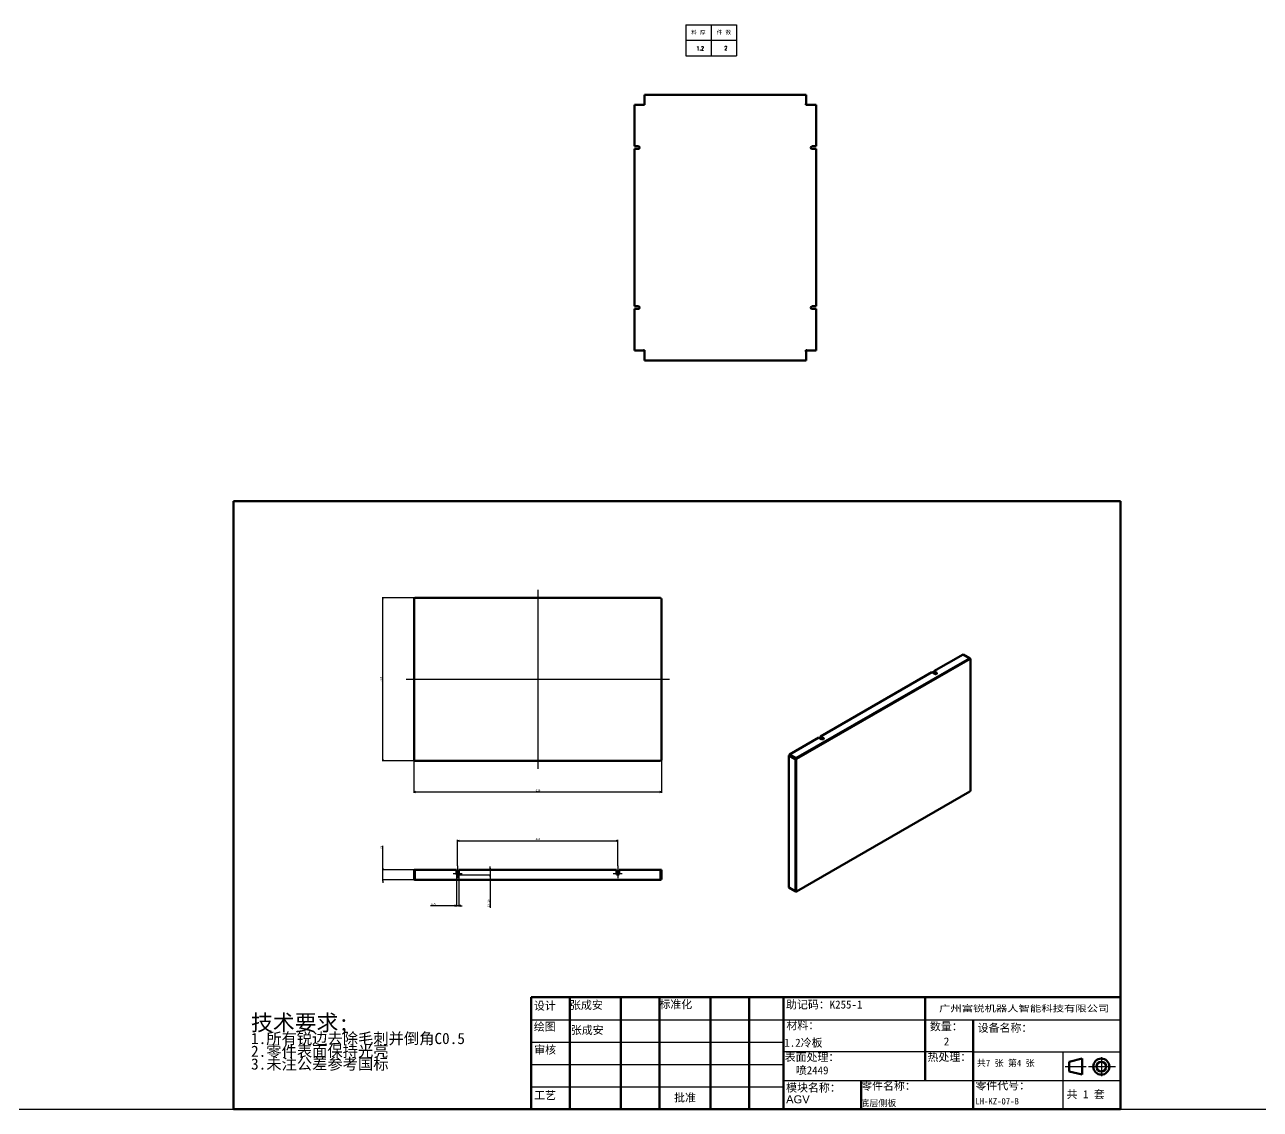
# Model space of a CAD drawing. Header units: millimetres. Extents: x 2989 to 98346, y -14444 to 9701.
# Drawn here: x 26520 to 29607, y 6378 to 9089 of the extents above; entities that cross this region are included whole.
import ezdxf
from ezdxf.enums import TextEntityAlignment as Align

# ---------------------------------------------------------------- set-up
doc = ezdxf.new("R2010")
doc.units = ezdxf.units.MM
doc.linetypes.add('CHAIN', pattern=[0.3543, 0.2362, -0.0295, 0.0591, -0.0295])
for name, color, linetype, lineweight, true_color in [('中心标记 (ISO)', 1, 'Continuous', 25, 0xff0000), ('中心线 (ISO)', 1, 'Continuous', 25, 0xff0000), ('尺寸 (ISO)', 5, 'Continuous', 25, 0x0000ff)]:
    doc.layers.add(name, color=color, linetype=linetype, lineweight=lineweight, true_color=true_color)
for name, color, linetype, lineweight in [('可见 (ISO)', 7, 'Continuous', 50), ('可见窄的 (ISO)', 7, 'Continuous', 35), ('图框 (ISO)', 7, 'Continuous', 70), ('标题 (ISO)', 7, 'Continuous', 50), ('符号 (ISO)', 7, 'Continuous', 25)]:
    doc.layers.add(name, color=color, linetype=linetype, lineweight=lineweight)
doc.styles.add('DIM', font='txt.shx', dxfattribs={"width": 0.8, "bigfont": 'bigfont.shx'})
doc.styles.get("Standard").update_dxf_attribs({"font": 'arial.ttf'})
doc.styles.add('文本样式126', font='simfang.ttf', dxfattribs={"width": 1.3})
doc.styles.add('文本样式19', font='tahoma.ttf')
doc.styles.add('文本样式91', font='simfang.ttf')
doc.styles.add('注释文本 (ISO)', font='simfang.ttf')
doc.dimstyles.new('默认 (GB)', dxfattribs={"dimscale": 2, "dimtxt": 2.5, "dimasz": 2, "dimexe": 1, "dimexo": 0, "dimgap": 0.75, "dimtad": 1, "dimtoh": 1, "dimrnd": 1e-08, "dimdsep": 46, "dimtxsty": '注释文本 (ISO)', "dimblk": 'Filled-2', "dimcen": 0.09, "dimdle": 10, "dimclrd": 256, "dimclre": 256, "dimclrt": 256, "dimaunit": 1, "dimadec": 3, "dimazin": 2, "dimtfac": 0.52, "dimtmove": 0, "dimatfit": 3, "dimldrblk": 'Filled-1', "dimfxl": 0, "dimtolj": 1, "dimlwd": -1, "dimlwe": -1, "dimarcsym": 0})

# ---------------------------------------------------------------- blocks, each defined once
blk = doc.blocks.new('图框 A3-A4')
at = {"layer": '图框 (ISO)'}
for p, q in [((287, 200), (10, 200)), ((10, 200), (10, 10)), ((287, 10), (287, 200)), ((10, 10), (287, 10))]:
    blk.add_line(p, q, dxfattribs=at)
blk = doc.blocks.new('标题栏 GB1')
at = {"layer": '标题 (ISO)'}
for p, q in [((194.57, 65.23), (194.57, 72.23)), ((194.57, 72.23), (378.57, 72.23)), ((206.57, 65.23), (206.57, 72.23)), ((222.57, 65.23), (222.57, 72.23)), ((234.57, 65.23), (234.57, 72.23)), ((250.57, 65.23), (250.57, 72.23)), ((262.57, 65.23), (262.57, 72.23)), ((273.31, 65.23), (273.31, 72.23)), ((317.57, 65.23), (317.57, 72.23)), ((378.57, 72.23), (378.57, 65.23)), ((194.57, 37.23), (194.57, 65.23)), ((206.57, 37.23), (206.57, 65.23)), ((222.57, 44.23), (222.57, 65.23)), ((234.57, 37.23), (234.57, 65.23)), ((250.57, 37.23), (250.57, 65.23)), ((262.57, 37.23), (262.57, 65.23)), ((273.31, 65.23), (273.31, 37.23)), ((317.57, 55.23), (317.57, 65.23)), ((378.57, 65.23), (378.57, 37.23)), ((317.57, 55.23), (317.57, 46.23)), ((366.57, 53.06), (362.57, 52.06)), ((362.57, 52.06), (362.57, 49.06)), ((366.57, 48.06), (366.57, 53.06)), ((362.57, 49.06), (366.57, 48.06)), ((222.57, 44.23), (222.57, 37.23)), ((297.57, 46.23), (297.57, 37.23)), ((378.57, 37.23), (194.57, 37.23))]:
    blk.add_line(p, q, dxfattribs=at)
at = {"layer": '标题 (ISO)', "lineweight": 25}
for p, q in [((194.57, 65.23), (273.31, 65.23)), ((273.31, 65.23), (378.57, 65.23)), ((194.57, 58.23), (273.31, 58.23)), ((332.57, 55.23), (273.31, 55.23)), ((332.57, 55.23), (378.57, 55.23)), ((360.57, 55.23), (360.57, 46.23)), ((194.57, 51.23), (273.31, 51.23)), ((361.32, 50.56), (367.88, 50.56)), ((368.55, 50.56), (370.07, 50.56)), ((370.07, 50.56), (376.97, 50.56)), ((372.58, 53.56), (372.58, 47.56)), ((194.57, 44.23), (273.31, 44.23)), ((273.31, 46.23), (378.57, 46.23)), ((360.57, 46.23), (360.57, 37.23))]:
    blk.add_line(p, q, dxfattribs=at)
at = {"layer": '标题 (ISO)', "lineweight": 50}
blk.add_line((332.57, 65.23), (332.57, 37.23), dxfattribs=at)
at = {"layer": '标题 (ISO)'}
for radius in [2.5, 1.5]:
    blk.add_circle((372.57, 50.56), radius, dxfattribs=at)
at = {"layer": '标题 (ISO)', "style": '文本样式126', "width": 1.3}
blk.add_text('广州富锐机器人智能科技有限公司', height=2, dxfattribs=at).set_placement((348.5, 68.73), align=Align.MIDDLE_CENTER)
at = {"layer": '标题 (ISO)', "char_height": 2.5, "style": '注释文本 (ISO)'}
for s, insert, attachment_point in [('\\f仿宋|b0|i0;设计', (195.38, 70.83), 1), ('张成安', (206.66, 71.05), 1), ('\\f仿宋|b0|i0;标准化', (234.57, 71.28), 1), ('助记码：K255-1', (274.11, 71.21), 1), ('\\f仿宋|b0|i0;绘图', (195.35, 64.28), 1), ('张成安', (206.92, 63.22), 1), ('\\f仿宋|b0|i0;材料：', (274.24, 64.72), 1), ('\\f仿宋|b0|i0;数量：', (319.04, 64.37), 1), ('\\f仿宋|b0|i0;审核', (195.48, 57.07), 1), ('\\f仿宋|b0|i0;热处理：', (318.29, 54.82), 1), ('\\f仿宋|b0|i0;批准', (242.57, 40.73), 5), ('\\f仿宋|b0|i0;零件名称：', (297.57, 45.8), 1), ('\\f仿宋|b0|i0;零件代号：', (333.25, 45.9), 1)]:
    blk.add_mtext(s, dxfattribs=dict(at, insert=insert, attachment_point=attachment_point))
at = {"layer": '标题 (ISO)', "char_height": 2.5, "attachment_point": 1, "style": '注释文本 (ISO)'}
for s, insert, line_spacing_factor in [('设备名称：\\P', (333.96, 63.91), 0.856364), ('模块名称：\\P\\fArial|b0|i0;\\H2.5000;AGV', (274.14, 45.23), 0.872369)]:
    blk.add_mtext(s, dxfattribs=dict(at, insert=insert, line_spacing_factor=line_spacing_factor))
at = {"layer": '标题 (ISO)', "attachment_point": 1, "style": '注释文本 (ISO)'}
for s, insert, char_height, width in [('\\f仿宋|b0|i0;表面处理：', (273.7, 54.78), 2.5, 18.7135), ('\\f仿宋|b0|i0;\\H2.0000;共7 张 第4 张', (333.72, 52.69), 2, 27.2374), ('\\f仿宋|b0|i0;工艺', (195.45, 42.85), 2.5, 7.4854), ('  共 1 套', (358.32, 43.18), 2.5, 17.7919)]:
    blk.add_mtext(s, dxfattribs=dict(at, insert=insert, char_height=char_height, width=width))
at = {"layer": '标题 (ISO)'}
for tag, p, height, style in [('材料_001', (273.59, 56.78), 2.5, '注释文本 (ISO)'), ('零件代号_001', (297.34, 38.16), 2, '文本样式91'), ('描述_001', (333.22, 38.74), 2, '文本样式91')]:
    blk.add_attdef(tag, p, '', height=height, dxfattribs=dict(at, style=style))
at = {"layer": '标题 (ISO)', "style": '文本样式91'}
blk.add_attdef('热处理', text='', height=2, dxfattribs=at).set_placement((318.2, 50.63), align=Align.TOP_LEFT)
at = {"layer": '标题 (ISO)', "style": '文本样式19'}
for tag, p in [('工程核准人', (256.57, 40.73)), ('工程批准日期', (267.94, 40.73))]:
    blk.add_attdef(tag, text='', height=1, dxfattribs=at).set_placement(p, align=Align.MIDDLE_CENTER)
blk = doc.blocks.new('Filled-2')
at = {"color": 0}
for p, q in [((0, 0), (-1, 0.25)), ((-1, 0.25), (-1, -0.25)), ((-1, 0), (0, 0)), ((-1, -0.25), (0, 0))]:
    blk.add_line(p, q, dxfattribs=at)
at = {"color": 0, "flags": 128}
blk.add_lwpolyline([(-1, -0.25), (0, 0), (-1, 0.25), (-1, -0.25)], dxfattribs=at)
at = {"color": 0}
blk.add_solid([(-1, -0.25), (0, 0), (-1, 0.25), (-1, -0.25)], dxfattribs=at)
blk = doc.blocks.new('*D167')
at = {"layer": 'Defpoints', "color": 0, "transparency": 16777216}
for p in [(27492.8, 7251.4), (28110.8, 7251.4), (28110.8, 7171.4)]:
    blk.add_point(p, dxfattribs=at)
at = {"layer": '尺寸 (ISO)', "transparency": 16777216}
for p, q in [((27492.8, 7251.4), (27492.8, 7169.4)), ((28110.8, 7251.4), (28110.8, 7169.4)), ((27496.8, 7171.4), (28106.8, 7171.4))]:
    blk.add_line(p, q, dxfattribs=at)
at = {"layer": '尺寸 (ISO)', "transparency": 16777216, "xscale": 4, "yscale": 4, "zscale": 4, "rotation": 180}
blk.add_blockref('Filled-2', (27492.8, 7171.4), dxfattribs=at)
at = {"layer": '尺寸 (ISO)', "transparency": 16777216, "xscale": 4, "yscale": 4, "zscale": 4}
blk.add_blockref('Filled-2', (28110.8, 7171.4), dxfattribs=at)
at = {"layer": '尺寸 (ISO)', "transparency": 16777216, "insert": (27796.7, 7177.9), "char_height": 5, "attachment_point": 1, "style": '注释文本 (ISO)'}
blk.add_mtext('\\A1;618', dxfattribs=at)
blk = doc.blocks.new('Filled-1')
at = {"color": 0}
for p, q in [((0, 0), (-1, 0.125)), ((-1, 0.125), (-1, -0.125)), ((-1, 0), (0, 0)), ((-1, -0.125), (0, 0))]:
    blk.add_line(p, q, dxfattribs=at)
at = {"color": 0, "flags": 128}
blk.add_lwpolyline([(-1, -0.125), (0, 0), (-1, 0.125), (-1, -0.125)], dxfattribs=at)
at = {"color": 0}
blk.add_solid([(-1, -0.125), (0, 0), (-1, 0.125), (-1, -0.125)], dxfattribs=at)
blk = doc.blocks.new('*D168')
at = {"layer": 'Defpoints', "color": 0, "transparency": 16777216}
for p in [(27415.2, 7657), (27495.2, 7657), (27495.2, 7249)]:
    blk.add_point(p, dxfattribs=at)
at = {"layer": '尺寸 (ISO)', "transparency": 16777216}
for p, q in [((27495.2, 7657), (27413.2, 7657)), ((27415.2, 7253), (27415.2, 7653)), ((27495.2, 7249), (27413.2, 7249))]:
    blk.add_line(p, q, dxfattribs=at)
at = {"layer": '尺寸 (ISO)', "transparency": 16777216, "xscale": 4, "yscale": 4, "zscale": 4}
for p, rotation in [((27415.2, 7657), 90), ((27415.2, 7249), 270)]:
    blk.add_blockref('Filled-2', p, dxfattribs=dict(at, rotation=rotation))
at = {"layer": '尺寸 (ISO)', "transparency": 16777216, "insert": (27408.7, 7447.8), "char_height": 5, "attachment_point": 1, "rotation": 90, "style": '注释文本 (ISO)'}
blk.add_mtext('\\A1;408', dxfattribs=at)
blk = doc.blocks.new('*D169')
at = {"layer": 'Defpoints', "color": 0, "transparency": 16777216}
for p in [(28001.8, 7049.4), (27601.8, 6987.1), (28001.8, 6987.1)]:
    blk.add_point(p, dxfattribs=at)
at = {"layer": '尺寸 (ISO)', "transparency": 16777216}
for p, q in [((27601.8, 6987.1), (27601.8, 7051.4)), ((27605.8, 7049.4), (27997.8, 7049.4)), ((28001.8, 6987.1), (28001.8, 7051.4))]:
    blk.add_line(p, q, dxfattribs=at)
at = {"layer": '尺寸 (ISO)', "transparency": 16777216, "xscale": 4, "yscale": 4, "zscale": 4, "rotation": 180}
blk.add_blockref('Filled-2', (27601.8, 7049.4), dxfattribs=at)
at = {"layer": '尺寸 (ISO)', "transparency": 16777216, "xscale": 4, "yscale": 4, "zscale": 4}
blk.add_blockref('Filled-2', (28001.8, 7049.4), dxfattribs=at)
at = {"layer": '尺寸 (ISO)', "transparency": 16777216, "insert": (27796.7, 7056), "char_height": 5, "attachment_point": 1, "style": '注释文本 (ISO)'}
blk.add_mtext('\\A1;400', dxfattribs=at)
blk = doc.blocks.new('*D170')
at = {"layer": 'Defpoints', "color": 0, "transparency": 16777216}
for p in [(27494.9, 6977.1), (27414.9, 6952.1), (27495.2, 6952.1)]:
    blk.add_point(p, dxfattribs=at)
at = {"layer": '尺寸 (ISO)', "transparency": 16777216}
for p, q in [((27414.9, 6981.1), (27414.9, 7037)), ((27494.9, 6977.1), (27412.9, 6977.1)), ((27414.9, 6952.1), (27414.9, 6977.1)), ((27495.2, 6952.1), (27412.9, 6952.1)), ((27414.9, 6948.1), (27414.9, 6944.1))]:
    blk.add_line(p, q, dxfattribs=at)
at = {"layer": '尺寸 (ISO)', "transparency": 16777216, "xscale": 4, "yscale": 4, "zscale": 4}
for p, rotation in [((27414.9, 6977.1), 270), ((27414.9, 6952.1), 90)]:
    blk.add_blockref('Filled-2', p, dxfattribs=dict(at, rotation=rotation))
at = {"layer": '尺寸 (ISO)', "transparency": 16777216, "insert": (27408.3, 7029), "char_height": 5, "attachment_point": 1, "rotation": 90, "style": '注释文本 (ISO)'}
blk.add_mtext('\\A1;25', dxfattribs=at)
blk = doc.blocks.new('*D171')
at = {"layer": 'Defpoints', "color": 0, "transparency": 16777216}
for p in [(27598.6, 6967.1), (27605.1, 6967.1), (27605.1, 6887.1)]:
    blk.add_point(p, dxfattribs=at)
at = {"layer": '尺寸 (ISO)', "transparency": 16777216}
for p, q in [((27598.6, 6967.1), (27598.6, 6885.1)), ((27605.1, 6967.1), (27605.1, 6885.1)), ((27594.6, 6887.1), (27533.7, 6887.1)), ((27605.1, 6887.1), (27598.6, 6887.1)), ((27609.1, 6887.1), (27613.1, 6887.1))]:
    blk.add_line(p, q, dxfattribs=at)
at = {"layer": '尺寸 (ISO)', "transparency": 16777216, "xscale": 4, "yscale": 4, "zscale": 4}
blk.add_blockref('Filled-2', (27598.6, 6887.1), dxfattribs=at)
at = {"layer": '尺寸 (ISO)', "transparency": 16777216, "xscale": 4, "yscale": 4, "zscale": 4, "rotation": 180}
blk.add_blockref('Filled-2', (27605.1, 6887.1), dxfattribs=at)
at = {"layer": '尺寸 (ISO)', "transparency": 16777216, "insert": (27535.2, 6893.7), "char_height": 5, "attachment_point": 1, "style": '注释文本 (ISO)'}
blk.add_mtext('\\A1;6.5', dxfattribs=at)
blk = doc.blocks.new('*D172')
at = {"layer": 'Defpoints', "color": 0, "transparency": 16777216}
for p in [(27683.1, 6977.1), (27601.8, 6963.8), (27683.1, 6963.8)]:
    blk.add_point(p, dxfattribs=at)
at = {"layer": '尺寸 (ISO)', "transparency": 16777216}
for p, q in [((27683.1, 6981.1), (27683.1, 6985.1)), ((27683.1, 6977.1), (27683.1, 6963.8)), ((27601.8, 6963.8), (27685.1, 6963.8)), ((27683.1, 6959.8), (27683.1, 6881.8))]:
    blk.add_line(p, q, dxfattribs=at)
at = {"layer": '尺寸 (ISO)', "transparency": 16777216, "xscale": 4, "yscale": 4, "zscale": 4}
for p, rotation in [((27683.1, 6977.1), 270), ((27683.1, 6963.8), 90)]:
    blk.add_blockref('Filled-2', p, dxfattribs=dict(at, rotation=rotation))
at = {"layer": '尺寸 (ISO)', "transparency": 16777216, "insert": (27676.5, 6883.3), "char_height": 5, "attachment_point": 1, "rotation": 90, "style": '注释文本 (ISO)'}
blk.add_mtext('\\A1;13.25', dxfattribs=at)
blk = doc.blocks.new('加工')
at = {"layer": '符号 (ISO)', "insert": (-36.68, 11.05), "char_height": 2.5, "width": 80.4946, "attachment_point": 1, "line_spacing_factor": 0.683636, "style": '注释文本 (ISO)'}
blk.add_mtext('{\\H2x;技术要求;\\P\\H0.7x;1.所有锐边去除毛刺并倒角C0.5\\H2.12498x; \\H0.47059x;\\P2.零件表面保持光亮\\H1.84035x; \\H0.54337x;\\P3.未注公差参考国标\\H1.80945x; }', dxfattribs=at)
blk = doc.blocks.new('*T27')
at = {"color": 0, "linetype": 'ByBlock', "lineweight": -2, "transparency": 16777216}
for p, q in [((0, 0), (127, 0)), ((0, 0), (0, -78)), ((63.5, 0), (63.5, -78)), ((127, 0), (127, -78)), ((0, -39), (127, -39)), ((0, -78), (127, -78))]:
    blk.add_line(p, q, dxfattribs=at)
at = {"color": 0, "transparency": 16777216, "char_height": 10, "width": 60.5, "attachment_point": 5}
for s, insert in [('{\\fSimSun|b0|i0|c134|p2;料 厚}', (31.75, -19.5)), ('{\\fSimSun|b0|i0|c134|p2;件 数}', (95.25, -19.5))]:
    blk.add_mtext(s, dxfattribs=dict(at, insert=insert))
blk = doc.blocks.new('拆图参数')
blk.add_blockref('*T27', (-63.5, 78))
at = {"style": 'DIM', "width": 0.8}
blk.add_attdef('6', text='', height=10, dxfattribs=at).set_placement((-37.1, 18.9), align=Align.MIDDLE_LEFT)
blk.add_attdef('1', text='', height=10, dxfattribs=at).set_placement((36.6, 19.3), align=Align.MIDDLE_CENTER)

msp = doc.modelspace()

# ---------------------------------------------------------------- linework, layer by layer
msp.add_line((2988.9631, 6378.0578), (54625.9527, 6378.0578))
at = {"layer": '中心标记 (ISO)', "linetype": 'CHAIN', "ltscale": 4.340554}
for p, q in [((27601.8477, 6987.0829), (27601.8477, 6955.8329)), ((28001.8477, 6987.0829), (28001.8477, 6955.8329))]:
    msp.add_line(p, q, dxfattribs=at)
at = {"layer": '中心标记 (ISO)', "linetype": 'CHAIN', "ltscale": 3.125171}
for p, q in [((27613.0977, 6967.0829), (27590.5977, 6967.0829)), ((28013.0977, 6967.0829), (27990.5977, 6967.0829))]:
    msp.add_line(p, q, dxfattribs=at)
at = {"layer": '中心线 (ISO)', "linetype": 'CHAIN', "ltscale": 23.990969}
for p, q in [((27801.8477, 7676.9828), (27801.8477, 7228.9828)), ((27472.8477, 7452.9828), (28130.8477, 7452.9828))]:
    msp.add_line(p, q, dxfattribs=at)
at = {"layer": '可见 (ISO)'}
for p, q in [((28068.3074, 8914.0627), (28472.2104, 8914.0627)), ((28068.3074, 8891.4627), (28068.3074, 8914.0627)), ((28068.6589, 8891.4627), (28068.3074, 8891.4627)), ((28068.6589, 8888.7484), (28068.6589, 8891.4627)), ((28472.2104, 8891.4627), (28471.8589, 8891.4627)), ((28471.8589, 8891.4627), (28471.8589, 8888.7484)), ((28472.2104, 8914.0627), (28472.2104, 8891.4627)), ((28043.3446, 8785.3984), (28043.3446, 8889.0998)), ((28043.3446, 8889.0998), (28065.9446, 8889.0998)), ((28065.9446, 8889.0998), (28065.9446, 8888.7484)), ((28065.9446, 8888.7484), (28068.6589, 8888.7484)), ((28471.8589, 8888.7484), (28474.5732, 8888.7484)), ((28474.5732, 8888.7484), (28474.5732, 8889.0998)), ((28474.5732, 8889.0998), (28497.1732, 8889.0998)), ((28497.1732, 8889.0998), (28497.1732, 8785.3984)), ((28043.3446, 8785.3984), (28053.3446, 8785.3984)), ((28053.3446, 8778.8984), (28043.3446, 8778.8984)), ((28043.3446, 8385.3984), (28043.3446, 8778.8984)), ((28487.1732, 8785.3984), (28497.1732, 8785.3984)), ((28497.1732, 8778.8984), (28487.1732, 8778.8984)), ((28497.1732, 8778.8984), (28497.1732, 8385.3984)), ((28043.3446, 8385.3984), (28053.3446, 8385.3984)), ((28053.3446, 8378.8984), (28043.3446, 8378.8984)), ((28043.3446, 8275.1969), (28043.3446, 8378.8984)), ((28487.1732, 8385.3984), (28497.1732, 8385.3984)), ((28497.1732, 8378.8984), (28487.1732, 8378.8984)), ((28497.1732, 8378.8984), (28497.1732, 8275.1969)), ((28065.9446, 8275.1969), (28043.3446, 8275.1969)), ((28068.6589, 8275.5484), (28065.9446, 8275.5484)), ((28065.9446, 8275.5484), (28065.9446, 8275.1969)), ((28068.3074, 8250.234), (28068.3074, 8272.834)), ((28068.3074, 8272.834), (28068.6589, 8272.834)), ((28068.6589, 8272.834), (28068.6589, 8275.5484)), ((28471.8589, 8275.5484), (28471.8589, 8272.834)), ((28474.5732, 8275.5484), (28471.8589, 8275.5484)), ((28471.8589, 8272.834), (28472.2104, 8272.834)), ((28472.2104, 8272.834), (28472.2104, 8250.234)), ((28474.5732, 8275.1969), (28474.5732, 8275.5484)), ((28497.1732, 8275.1969), (28474.5732, 8275.1969)), ((28472.2104, 8250.234), (28068.3074, 8250.234)), ((27494.0477, 7654.9343), (27492.8477, 7654.9343)), ((27492.8477, 7654.9343), (27492.8477, 7654.5828)), ((27494.0477, 7654.5828), (27494.0477, 7654.9343)), ((27495.2477, 7656.9828), (27494.8962, 7656.9828)), ((27494.8962, 7655.7828), (27494.8962, 7656.9828)), ((27495.2477, 7655.7828), (27494.8962, 7655.7828)), ((27495.2477, 7656.9828), (27495.2477, 7654.5828)), ((27495.2477, 7656.9828), (28108.4477, 7656.9828)), ((28108.4477, 7654.5828), (28108.4477, 7656.9828)), ((28108.7991, 7656.9828), (28108.4477, 7656.9828)), ((28108.4477, 7655.7828), (28108.7991, 7655.7828)), ((28108.7991, 7655.7828), (28108.7991, 7656.9828)), ((28109.6477, 7654.5828), (28109.6477, 7654.9343)), ((28109.6477, 7654.9343), (28110.8477, 7654.9343)), ((28110.8477, 7654.5828), (28110.8477, 7654.9343)), ((27495.2477, 7654.5828), (27492.8477, 7654.5828)), ((27492.8477, 7251.3828), (27492.8477, 7654.5828)), ((28110.8477, 7654.5828), (28108.4477, 7654.5828)), ((28110.8477, 7654.5828), (28110.8477, 7251.3828)), ((28791.3121, 7473.0867), (28864.6401, 7515.3135)), ((28864.6401, 7515.3135), (28880.6207, 7506.1109)), ((28880.6207, 7506.1109), (28880.3722, 7505.9678)), ((28880.6207, 7505.8035), (28880.6207, 7506.1109)), ((28882.0692, 7505.2703), (28880.6207, 7506.1045)), ((28881.4437, 7504.9101), (28882.0692, 7505.2703)), ((28881.5745, 7504.6981), (28882.0692, 7504.983)), ((28882.0692, 7504.983), (28882.0692, 7505.2703)), ((28882.7722, 7174.3707), (28882.7722, 7504.0057)), ((28508.4694, 7310.2085), (28786.7159, 7470.44)), ((28793.787, 7466.368), (28786.7159, 7470.44)), ((28791.3121, 7473.0867), (28798.3831, 7469.0148)), ((28791.3121, 7472.1057), (28791.3121, 7473.0867)), ((28798.3831, 7468.0337), (28791.3121, 7472.1057)), ((28430.5452, 7265.3349), (28503.8732, 7307.5617)), ((28510.9442, 7303.4897), (28503.8732, 7307.5617)), ((28508.4694, 7309.2274), (28508.4694, 7310.2085)), ((28508.4694, 7310.2085), (28515.5404, 7306.1365)), ((28515.5404, 7305.1554), (28508.4694, 7309.2274)), ((28429.9452, 7263.3146), (28429.0966, 7262.826)), ((28429.0966, 7262.826), (28445.0772, 7253.6234)), ((28429.0966, 6932.6163), (28429.0966, 7262.826)), ((28445.9258, 7254.112), (28429.9452, 7263.3146)), ((28430.5452, 7264.3538), (28430.5452, 7265.3349)), ((28446.5258, 7256.1323), (28430.5452, 7265.3349)), ((28446.5258, 7255.1512), (28430.5452, 7264.3538)), ((28445.9258, 7254.112), (28445.0772, 7253.6234)), ((28445.9258, 7253.8246), (28445.0772, 7253.336)), ((28445.0772, 7253.6234), (28445.0772, 7253.336)), ((28445.9258, 7253.8246), (28445.9258, 7254.112)), ((28446.7743, 7256.2754), (28446.5258, 7256.1323)), ((28446.5258, 7255.1512), (28446.5258, 7256.1323)), ((28446.7743, 7255.2943), (28446.5258, 7255.1512)), ((28446.7743, 7255.2943), (28446.7743, 7256.2754)), ((28447.6228, 7253.8246), (28448.4714, 7253.336)), ((27492.8477, 7251.3828), (27495.2477, 7251.3828)), ((27492.8477, 7251.3828), (27492.8477, 7251.0313)), ((27494.0477, 7251.0313), (27492.8477, 7251.0313)), ((27494.0477, 7251.3828), (27494.0477, 7251.0313)), ((27495.2477, 7250.1828), (27494.8962, 7250.1828)), ((27494.8962, 7250.1828), (27494.8962, 7248.9828)), ((27494.8962, 7248.9828), (27495.2477, 7248.9828)), ((27495.2477, 7251.3828), (27495.2477, 7248.9828)), ((28108.4477, 7248.9828), (27495.2477, 7248.9828)), ((28108.4477, 7248.9828), (28108.4477, 7251.3828)), ((28108.4477, 7251.3828), (28110.8477, 7251.3828)), ((28108.4477, 7250.1828), (28108.7991, 7250.1828)), ((28108.4477, 7248.9828), (28108.7991, 7248.9828)), ((28108.7991, 7250.1828), (28108.7991, 7248.9828)), ((28109.6477, 7251.3828), (28109.6477, 7251.0313)), ((28109.6477, 7251.0313), (28110.8477, 7251.0313)), ((28110.8477, 7251.0313), (28110.8477, 7251.3828)), ((28447.972, 6922.5985), (28881.5699, 7172.2909)), ((27492.8477, 6977.0829), (27492.8477, 6954.4829)), ((27494.0477, 6977.0829), (27492.8477, 6977.0829)), ((27494.0477, 6954.4829), (27494.0477, 6977.0829)), ((27494.8962, 6977.0829), (27598.5977, 6977.0829)), ((27494.8962, 6954.4829), (27494.8962, 6977.0829)), ((27598.5977, 6967.0829), (27598.5977, 6977.0829)), ((27605.0977, 6977.0829), (27605.0977, 6967.0829)), ((27605.0977, 6977.0829), (27998.5977, 6977.0829)), ((27998.5977, 6967.0829), (27998.5977, 6977.0829)), ((28005.0977, 6977.0829), (28005.0977, 6967.0829)), ((28005.0977, 6977.0829), (28108.7991, 6977.0829)), ((28108.7991, 6977.0829), (28108.7991, 6954.4829)), ((28109.6477, 6954.4829), (28109.6477, 6977.0829)), ((28109.6477, 6977.0829), (28110.8477, 6977.0829)), ((28110.8477, 6954.4829), (28110.8477, 6977.0829)), ((27494.0477, 6954.4829), (27492.8477, 6954.4829)), ((27495.2477, 6954.4829), (27494.8962, 6954.4829)), ((27495.2477, 6954.4829), (27495.2477, 6952.0829)), ((28108.4477, 6952.0829), (27495.2477, 6952.0829)), ((28108.4477, 6952.0829), (28108.4477, 6954.4829)), ((28108.7991, 6954.4829), (28108.4477, 6954.4829)), ((28109.6477, 6954.4829), (28110.8477, 6954.4829)), ((28445.0772, 6923.4137), (28429.0966, 6932.6163)), ((28430.5452, 6931.7821), (28430.5452, 6931.7757)), ((28430.5452, 6931.7757), (28446.5258, 6922.573)), ((28445.0772, 6923.701), (28445.0772, 6923.4137)), ((28445.3452, 6923.568), (28445.0772, 6923.4137)), ((28446.5258, 6923.3036), (28446.5258, 6922.573)), ((28446.5258, 6922.573), (28446.7743, 6922.7162)), ((28446.7743, 6923.2962), (28446.7743, 6922.7162))]:
    msp.add_line(p, q, dxfattribs=at)
for centre, radius, start, end in [((28053.3446, 8782.1484), 3.25, 270, 90), ((28487.1732, 8782.1484), 3.25, 90, 270), ((28053.3446, 8382.1484), 3.25, 270, 90), ((28487.1732, 8382.1484), 3.25, 90, 270), ((27495.2477, 6954.4829), 2.4, 180, 270), ((27495.2477, 6954.4829), 1.2, 180, 270), ((27601.8477, 6967.0829), 3.25, 180, 0), ((28001.8477, 6967.0829), 3.25, 180, 0), ((28108.4477, 6954.4829), 2.4, 270, 0), ((28108.4477, 6954.4829), 1.2, 270, 0)]:
    msp.add_arc(centre, radius, start, end, dxfattribs=at)
for centre, major_axis, ratio, start_param, end_param in [((28880.3722, 7504.0057), (1.1977, -2.0798), 0.578093116, 0.787331872, 2.358128199), ((28880.3722, 7504.0057), (2.4, 0), 0.575861701, 5.497787144, 7.068583471), ((28796.085, 7467.6914), (3.25, 0), 0.575861701, 3.926990817, 7.068583471), ((28796.085, 7466.7103), (3.25, 0), 0.575861701, 0.265194802, 0.785398163), ((28513.2423, 7304.8131), (3.25, 0), 0.575861701, 3.926990817, 7.068583471), ((28513.2423, 7303.8321), (3.25, 0), 0.575861701, 0.265194802, 0.785398163), ((28446.7743, 7254.3133), (-1.2, 0), 0.575861701, 0.785398163, 2.35619449), ((28446.7743, 7254.3133), (-1.1977, 2.0798), 0.578093116, 3.928924525, 5.499720852), ((28446.7743, 7254.3133), (-0.5988, 1.0399), 0.578093116, 3.928924525, 5.499720852), ((28446.7743, 7254.3133), (2.4, 0), 0.575861701, 3.926990817, 5.497787144), ((28880.3722, 7174.3707), (1.1977, -2.0798), 0.578093116, 0, 0.787331872), ((28880.3722, 7174.3707), (2.4, 0), 0.575861701, 5.497787144, 6.283185307), ((28446.7743, 6924.6783), (-2.4, 0), 0.575861701, 0.785398163, 2.35619449), ((28446.7743, 6924.6783), (1.1977, -2.0798), 0.578093116, 5.499720852, 7.070517179)]:
    msp.add_ellipse(centre, major_axis=major_axis, ratio=ratio, start_param=start_param, end_param=end_param, dxfattribs=at)
at = {"layer": '可见窄的 (ISO)'}
for p, q in [((28446.7743, 7256.2754), (28880.3722, 7505.9678)), ((28882.0692, 7503.0284), (28448.4714, 7253.336)), ((28882.0692, 7173.3934), (28882.0692, 7503.0284)), ((28798.3831, 7469.0148), (28798.3831, 7468.0337)), ((28515.5404, 7306.1365), (28515.5404, 7305.1554)), ((28445.0772, 6923.701), (28445.0772, 7253.336)), ((28448.4714, 7253.336), (28448.4714, 6923.701)), ((28448.4714, 6923.701), (28882.0692, 7173.3934))]:
    msp.add_line(p, q, dxfattribs=at)

# ---------------------------------------------------------------- block references
msp.add_blockref('拆图参数', (28235.3379, 9011.403)).add_auto_attribs({'1': '2', '6': '1.2'})
at = {"xscale": 8, "yscale": 8, "zscale": 8}
for name, p in [('图框 A3-A4', (26961.8664, 6298.0578)), ('加工', (27379.1009, 6526.3561))]:
    msp.add_blockref(name, p, dxfattribs=at)
msp.add_blockref('标题栏 GB1', (26229.2973, 6080.2562), dxfattribs=at).add_auto_attribs({'零件代号_001': '底层侧板', '描述_001': 'LH-KZ-07-B', '材料_001': '1.2冷板'})

# ---------------------------------------------------------------- texts
at = {"layer": '符号 (ISO)', "insert": (28816.3161, 6557.731), "char_height": 20, "attachment_point": 1, "style": '注释文本 (ISO)'}
msp.add_mtext('{2}', dxfattribs=at)
at = {"layer": '符号 (ISO)', "insert": (28446.5969, 6485.5596), "char_height": 20, "width": 104, "attachment_point": 1, "style": '注释文本 (ISO)'}
msp.add_mtext('{喷2449}', dxfattribs=at)

# ---------------------------------------------------------------- dimensions: what is measured, and where the dimension line sits
at = {"layer": '尺寸 (ISO)'}
for base, p1, p2, angle, override, picture, middle in [((27415.2477, 7656.9828), (27495.2477, 7248.9828), (27495.2477, 7656.9828), 90, {"dimtoh": 0, "dimdec": 2, "dimtp": 0, "dimtm": 0, "dimtdec": 2, "dimtofl": 0, "dimatfit": 1}, '*D168', (27415.2477, 7452.9828)), ((28001.8477, 7049.4057), (27601.8477, 6987.0829), (28001.8477, 6987.0829), 180, {"dimtoh": 0, "dimdec": 2, "dimtp": 0, "dimtm": 0, "dimtdec": 2, "dimtofl": 0, "dimatfit": 1}, '*D169', (27801.8477, 7049.4057)), ((27414.8962, 6952.0829), (27494.8962, 6977.0829), (27495.2477, 6952.0829), 270, {"dimtoh": 0, "dimdec": 2, "dimtp": 0, "dimtm": 0, "dimtdec": 2, "dimtofl": 1, "dimatfit": 1}, '*D170', (27414.8962, 7032.2479)), ((27683.0736, 6963.8329), (27683.0736, 6977.0829), (27601.8477, 6963.8329), 270, {"dimtoh": 0, "dimdec": 2, "dimse1": 1, "dimtp": 0, "dimtm": 0, "dimtdec": 2, "dimtofl": 1, "dimatfit": 1}, '*D172', (27683.0736, 6891.8329))]:
    dim = msp.add_linear_dim(base=base, p1=p1, p2=p2, angle=angle, dimstyle='默认 (GB)', override=override, dxfattribs=at)
    dim.commit()
    dim.dimension.update_dxf_attribs({"geometry": picture, "text_midpoint": middle, "dimtype": 160})
for base, p1, p2, override, picture, middle in [((28110.8477, 7171.3828), (27492.8477, 7251.3828), (28110.8477, 7251.3828), {"dimtoh": 0, "dimdec": 2, "dimtp": 0, "dimtm": 0, "dimtdec": 2, "dimtofl": 0, "dimatfit": 1}, '*D167', (27801.8477, 7171.3828)), ((27605.0977, 6887.0829), (27598.5977, 6967.0829), (27605.0977, 6967.0829), {"dimtoh": 0, "dimdec": 2, "dimtp": 0, "dimtm": 0, "dimtdec": 2, "dimtofl": 1, "dimatfit": 1}, '*D171', (27540.2548, 6887.0829))]:
    dim = msp.add_linear_dim(base=base, p1=p1, p2=p2, dimstyle='默认 (GB)', override=override, dxfattribs=at)
    dim.commit()
    dim.dimension.update_dxf_attribs({"geometry": picture, "text_midpoint": middle, "dimtype": 160})

doc.saveas('drawing.dxf')
